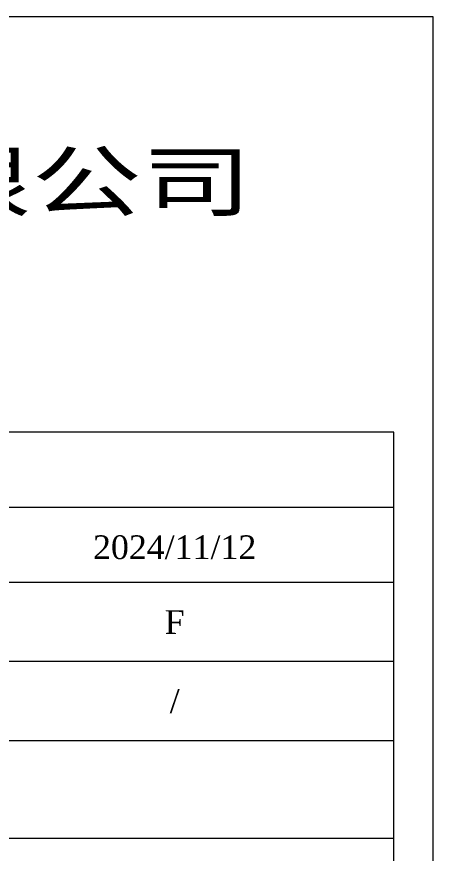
# Model space of a CAD drawing. Header units: millimetres. Extents: x 1653 to 3206, y -200 to 97.
# Drawn here: x 1809.6 to 1858.6, y -1.1 to 97.4 of the extents above; entities that cross this region are included whole.
import ezdxf
from ezdxf.enums import TextEntityAlignment as Align

# ---------------------------------------------------------------- set-up
doc = ezdxf.new("R2010")
doc.units = ezdxf.units.MM
doc.header["$LTSCALE"] = 3
doc.layers.add('DIM', color=4, linetype='Continuous')
doc.styles.add('WMF-Times New Roman0', font='TIMESBD.TTF')
doc.styles.add('WMF-Times New Roman1', font='TIMES.TTF')

# ---------------------------------------------------------------- blocks, each defined once
blk = doc.blocks.new('XY')
at = {"lineweight": 20}
blk.add_lwpolyline([(0, 297), (0, 0), (205.21, 0), (205.21, 297)], close=True, dxfattribs=at)
at = {"color": 7, "lineweight": 20}
blk.add_lwpolyline([(6.177, 248.084), (6.177, 7.161), (200.583, 7.161), (200.583, 248.084)], close=True, dxfattribs=at)
for points in [[(6.177, 239.275), (200.583, 239.275)], [(6.177, 230.465), (200.583, 230.465)], [(6.177, 221.145), (200.583, 221.145)], [(6.177, 211.824), (200.583, 211.824)], [(6.177, 200.334), (200.583, 200.334)]]:
    blk.add_lwpolyline(points, dxfattribs=at)
at = {"color": 7, "lineweight": 20, "style": 'WMF-Times New Roman0', "width": 1.4}
blk.add_text('湖南宏晶电子有限公司', height=6.7934, dxfattribs=at).set_placement((54.156, 274.221))

msp = doc.modelspace()

# ---------------------------------------------------------------- block references
msp.add_blockref('XY', (1653.404, -199.603))

# ---------------------------------------------------------------- texts
at = {"layer": 'DIM', "lineweight": 20, "style": 'WMF-Times New Roman1'}
for s, height, p in [('2024/11/12', 2.7918, (1828.196, 34.96)), ('F', 2.792, (1828.196, 26.15)), ('/', 2.792, (1828.196, 16.83))]:
    msp.add_text(s, height=height, dxfattribs=at).set_placement(p, align=Align.MIDDLE)

doc.saveas('drawing.dxf')
